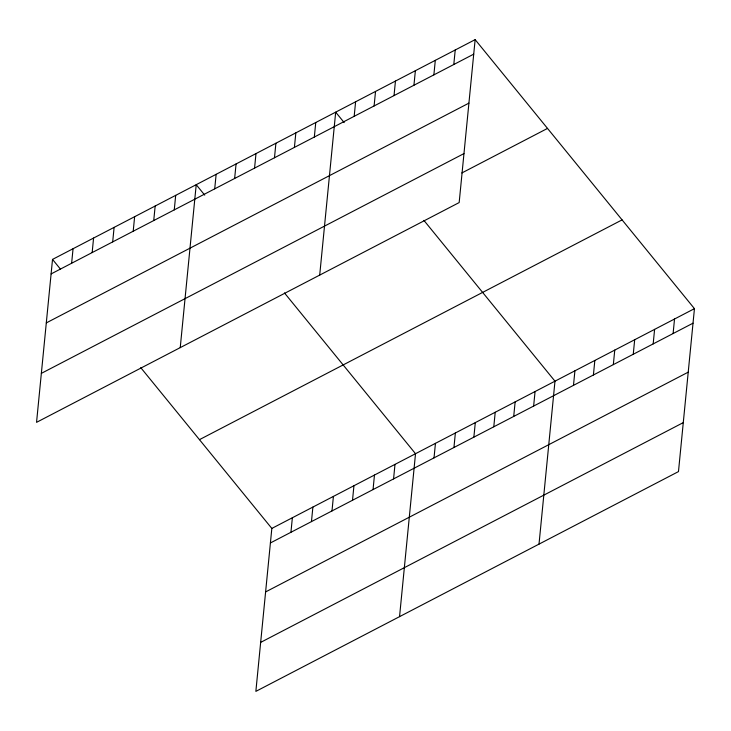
<?xml version="1.0" encoding="UTF-8"?>
<svg xmlns="http://www.w3.org/2000/svg" width="731" height="731" viewBox="0 0 731 731"><rect width="100%" height="100%" fill="white"/><g stroke="black" fill="none" stroke-linecap="round" stroke-linejoin="round"><path stroke-width="1.1" d="M52.522 259.404L36.55 422.344L459.169 202.569L475.141 39.629L52.522 259.404L60.335 268.981M71.629 263.251L73.054 248.732M92.161 252.579L93.577 238.059M112.684 241.906L114.109 227.378M133.206 231.224L134.632 216.705M153.738 220.552L155.164 206.032M174.261 209.879L175.687 195.36M180.237 347.618L196.219 184.687L204.726 195.131M214.713 188.845L216.138 174.325M234.642 178.483L236.067 163.963M254.562 168.121L255.987 153.601M274.481 157.759L275.907 143.239M294.41 147.397L295.836 132.878M140.772 367.666L271.831 528.431L255.859 691.371L678.478 471.596L694.45 308.656L475.141 39.629M314.33 137.035L315.755 122.516M290.938 532.278L292.363 517.758M319.703 275.094L335.684 112.154L344.191 122.598M311.461 521.605L312.886 507.086M354.179 116.32L355.604 101.801M331.993 510.932L333.409 496.413M374.108 105.958L375.524 91.439M352.516 500.26L353.941 485.731M394.027 95.597L395.453 81.077M373.048 489.578L374.464 475.059M413.947 85.235L415.372 70.715M393.57 478.906L394.996 464.386M433.876 74.873L435.301 60.353M399.546 616.644L415.519 453.713L284.469 292.939M453.796 64.511L455.221 49.991M434.022 457.871L435.448 443.351M453.942 447.509L455.367 432.99M473.871 437.147L475.296 422.628M493.79 426.785L495.216 412.266M513.719 416.423L515.136 401.904M533.639 406.07L535.065 391.542M539.012 544.12L554.984 381.189L423.934 220.415M573.488 385.347L574.913 370.827M593.408 374.985L594.833 360.465M613.336 364.623L614.753 350.103M633.256 354.261L634.682 339.741M653.176 343.899L654.601 329.379M673.105 333.537L674.53 319.018M51.106 273.924L473.725 54.149M46.3 322.901L468.918 103.126M41.356 373.367L463.966 153.592M461.846 172.964L547.519 128.409M199.462 439.651L622.081 219.885M271.831 528.431L694.45 308.656M270.406 542.959L693.025 323.184M265.609 591.927L688.227 372.161M260.656 642.394L683.275 422.619"/></g></svg>
